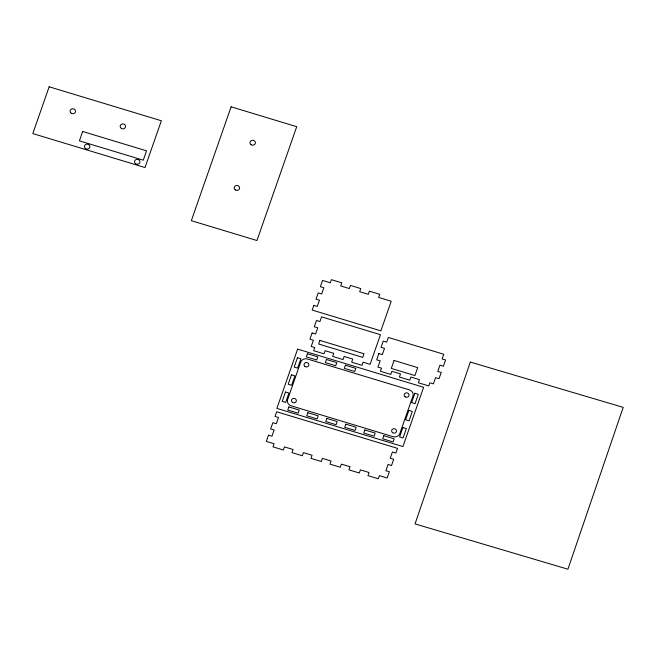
<?xml version="1.0" encoding="UTF-8"?>
<svg xmlns="http://www.w3.org/2000/svg" width="656" height="656" viewBox="0 0 656 656"><rect width="100%" height="100%" fill="white"/><g stroke="black" fill="none" stroke-linecap="round" stroke-linejoin="round"><path stroke-width="0.98" d="M470.319 362.071L415.043 523.914L567.916 569.211L623.2 407.376L470.319 362.071M49.151 86.789L32.8 133.57L145.017 167.542L161.368 120.761L49.151 86.789M82.664 131.495L79.392 140.851L143.27 160.187L146.542 150.831L82.664 131.495M231.109 106.821L191.331 220.67L256.939 240.531L296.717 126.69L231.109 106.821M297.603 349.123L276.889 408.385L402.923 446.547L423.628 387.286L297.603 349.123M268.493 435.158L266.311 441.398L274.077 443.751L272.986 446.867L283.351 450.008L284.442 446.884L293.068 449.499L291.977 452.615L302.342 455.756L303.425 452.64L312.059 455.248L310.969 458.372L321.333 461.504L322.416 458.388L331.05 460.996L329.96 464.12L340.316 467.252L341.407 464.136L350.042 466.752L348.951 469.868L359.308 473.001L360.398 469.885L369.033 472.5L367.942 475.616L378.299 478.757L379.389 475.633L387.163 477.986L389.344 471.746L385.892 470.705L388.065 464.464L391.517 465.514L393.698 459.274L390.246 458.224L392.427 451.992L395.88 453.034L397.52 448.36L276.668 411.771L275.028 416.445L278.48 417.495L276.299 423.727L272.847 422.685L270.666 428.926L274.126 429.967L271.945 436.207L268.493 435.158M313.839 305.393L312.199 310.075L380.874 330.862L391.222 301.235L378.668 297.43L379.758 294.314L369.394 291.174L368.303 294.298L359.677 291.682L360.767 288.566L350.402 285.426L349.312 288.542L340.685 285.934L341.776 282.81L331.411 279.677L330.321 282.793L322.555 280.44L320.374 286.68L323.826 287.73L321.645 293.962L318.193 292.92L316.02 299.161L319.472 300.202L317.291 306.442L313.839 305.393M285.483 392.017L282.211 401.374L285.663 402.423L288.935 393.067L285.483 392.017M291.477 374.863L288.205 384.219L291.658 385.269L294.929 375.913L291.477 374.863M297.471 357.709L294.2 367.065L297.652 368.114L300.924 358.75L297.471 357.709M300.694 362.137L287.615 399.561A5.437 4.928 5.2 0 0 291.157 405.81L393.018 436.65A5.437 4.928 5.2 0 0 399.832 433.534L412.911 396.109A5.437 4.928 5.2 0 0 409.369 389.861L307.508 359.021A5.437 4.928 5.2 0 0 300.694 362.137M312.108 332.969L309.927 339.201L313.379 340.251L311.206 346.491L314.757 347.565L313.666 350.681L324.023 353.822L325.114 350.698L333.748 353.313L332.658 356.429L343.014 359.57L344.105 356.446L352.739 359.062L351.649 362.178L362.005 365.318L363.096 362.202L370.099 364.318L380.455 334.691L321.555 316.856L319.923 321.538L316.471 320.489L314.29 326.729L317.742 327.77L315.561 334.011L312.108 332.969M288.853 406.933L287.763 410.049L298.119 413.19L299.21 410.074L288.853 406.933M307.443 353.732L306.352 356.848L316.717 359.988L317.807 356.872L307.443 353.732M319.907 340.415L318.652 344.015L362.752 357.372L364.006 353.764L319.907 340.415M307.844 412.681L306.754 415.806L317.11 418.938L318.201 415.822L307.844 412.681M326.434 359.48L325.343 362.604L335.708 365.736L336.79 362.62L326.434 359.48M326.836 418.43L325.745 421.554L336.102 424.686L337.192 421.57L326.836 418.43M345.425 365.228L344.334 368.352L354.699 371.485L355.782 368.369L345.425 365.228M345.827 424.186L344.736 427.302L355.093 430.434L356.183 427.318L345.827 424.186M378.873 353.576L376.692 359.808L380.152 360.857L377.971 367.089L381.521 368.172L380.431 371.288L390.787 374.42L391.878 371.304L400.513 373.92L399.422 377.036L409.779 380.177L410.869 377.052L419.504 379.668L418.413 382.784L428.77 385.925L429.86 382.801L433.411 383.883L435.592 377.643L439.044 378.684L441.226 372.452L437.773 371.403L439.955 365.162L443.407 366.212L445.588 359.972L442.128 358.93L443.768 354.248L388.319 337.463L386.687 342.145L383.235 341.095L381.054 347.336L384.506 348.377L382.325 354.617L378.873 353.576M364.818 429.934L363.727 433.05L374.084 436.191L375.175 433.067L364.818 429.934M394.076 360.472L391.304 368.41L414.92 375.56L417.692 367.622L394.076 360.472M383.809 435.682L382.719 438.798L393.075 441.939L394.166 438.815L383.809 435.682M402.866 427.556L399.602 436.912L403.055 437.962L406.318 428.606L402.866 427.556M408.86 410.402L405.597 419.758L409.049 420.808L412.312 411.451L408.86 410.402M414.854 393.247L411.591 402.604L415.043 403.653L418.315 394.297L414.854 393.247M392.649 432.722A2.444 2.222 5.2 0 0 396.495 431.172A2.444 2.222 5.2 0 0 393.034 428.893A2.444 2.222 5.2 0 0 392.649 432.722M405.187 396.847A2.444 2.222 5.2 0 0 409.032 395.297A2.444 2.222 5.2 0 0 405.572 393.026A2.444 2.222 5.2 0 0 405.187 396.847M292.519 402.399A2.444 2.222 5.2 0 0 296.364 400.857A2.444 2.222 5.2 0 0 292.904 398.577A2.444 2.222 5.2 0 0 292.519 402.399M305.048 366.532A2.444 2.222 5.2 0 0 308.894 364.982A2.444 2.222 5.2 0 0 305.442 362.711A2.444 2.222 5.2 0 0 305.048 366.532M235.315 189.92A2.714 2.468 5.2 0 0 239.588 188.206A2.714 2.468 5.2 0 0 235.742 185.673A2.714 2.468 5.2 0 0 235.315 189.92M251.117 144.697A2.714 2.468 5.2 0 0 255.389 142.975A2.714 2.468 5.2 0 0 251.551 140.45A2.714 2.468 5.2 0 0 251.117 144.697M121.311 128.379A2.714 2.468 5.2 0 0 125.583 126.657A2.714 2.468 5.2 0 0 121.737 124.132A2.714 2.468 5.2 0 0 121.311 128.379M71.242 113.217A2.714 2.468 5.2 0 0 75.514 111.495A2.714 2.468 5.2 0 0 71.676 108.97A2.714 2.468 5.2 0 0 71.242 113.217M85.608 148.609A2.714 2.468 5.2 0 0 89.88 146.887A2.714 2.468 5.2 0 0 86.034 144.361A2.714 2.468 5.2 0 0 85.608 148.609M135.669 163.77A2.714 2.468 5.2 0 0 139.941 162.048A2.714 2.468 5.2 0 0 136.104 159.523A2.714 2.468 5.2 0 0 135.669 163.77"/></g></svg>
